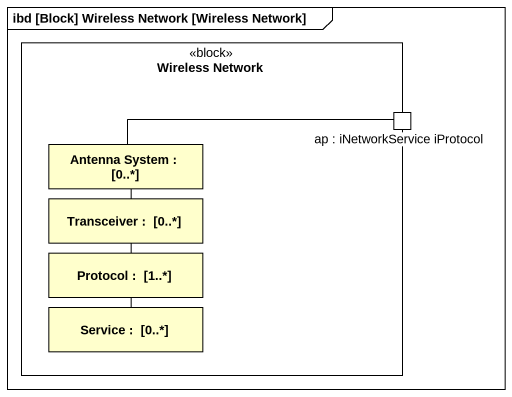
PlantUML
@startuml
mainframe ibd [Block] Wireless Network [Wireless Network]
rectangle "Wireless Network" as Wireless_Network <<block>> {
  port "ap : iNetworkService iProtocol" as ap_iNetworkService_iProtocol
  rectangle "Antenna System :  [0..*]" as Antenna_System
  rectangle "Transceiver :  [0..*]" as Transceiver
  rectangle "Protocol :  [1..*]" as Protocol_
  rectangle "Service :  [0..*]" as Service
}
ap_iNetworkService_iProtocol -left- Antenna_System
Antenna_System -- Transceiver
Transceiver -- Protocol_
Protocol_ -- Service
@enduml
